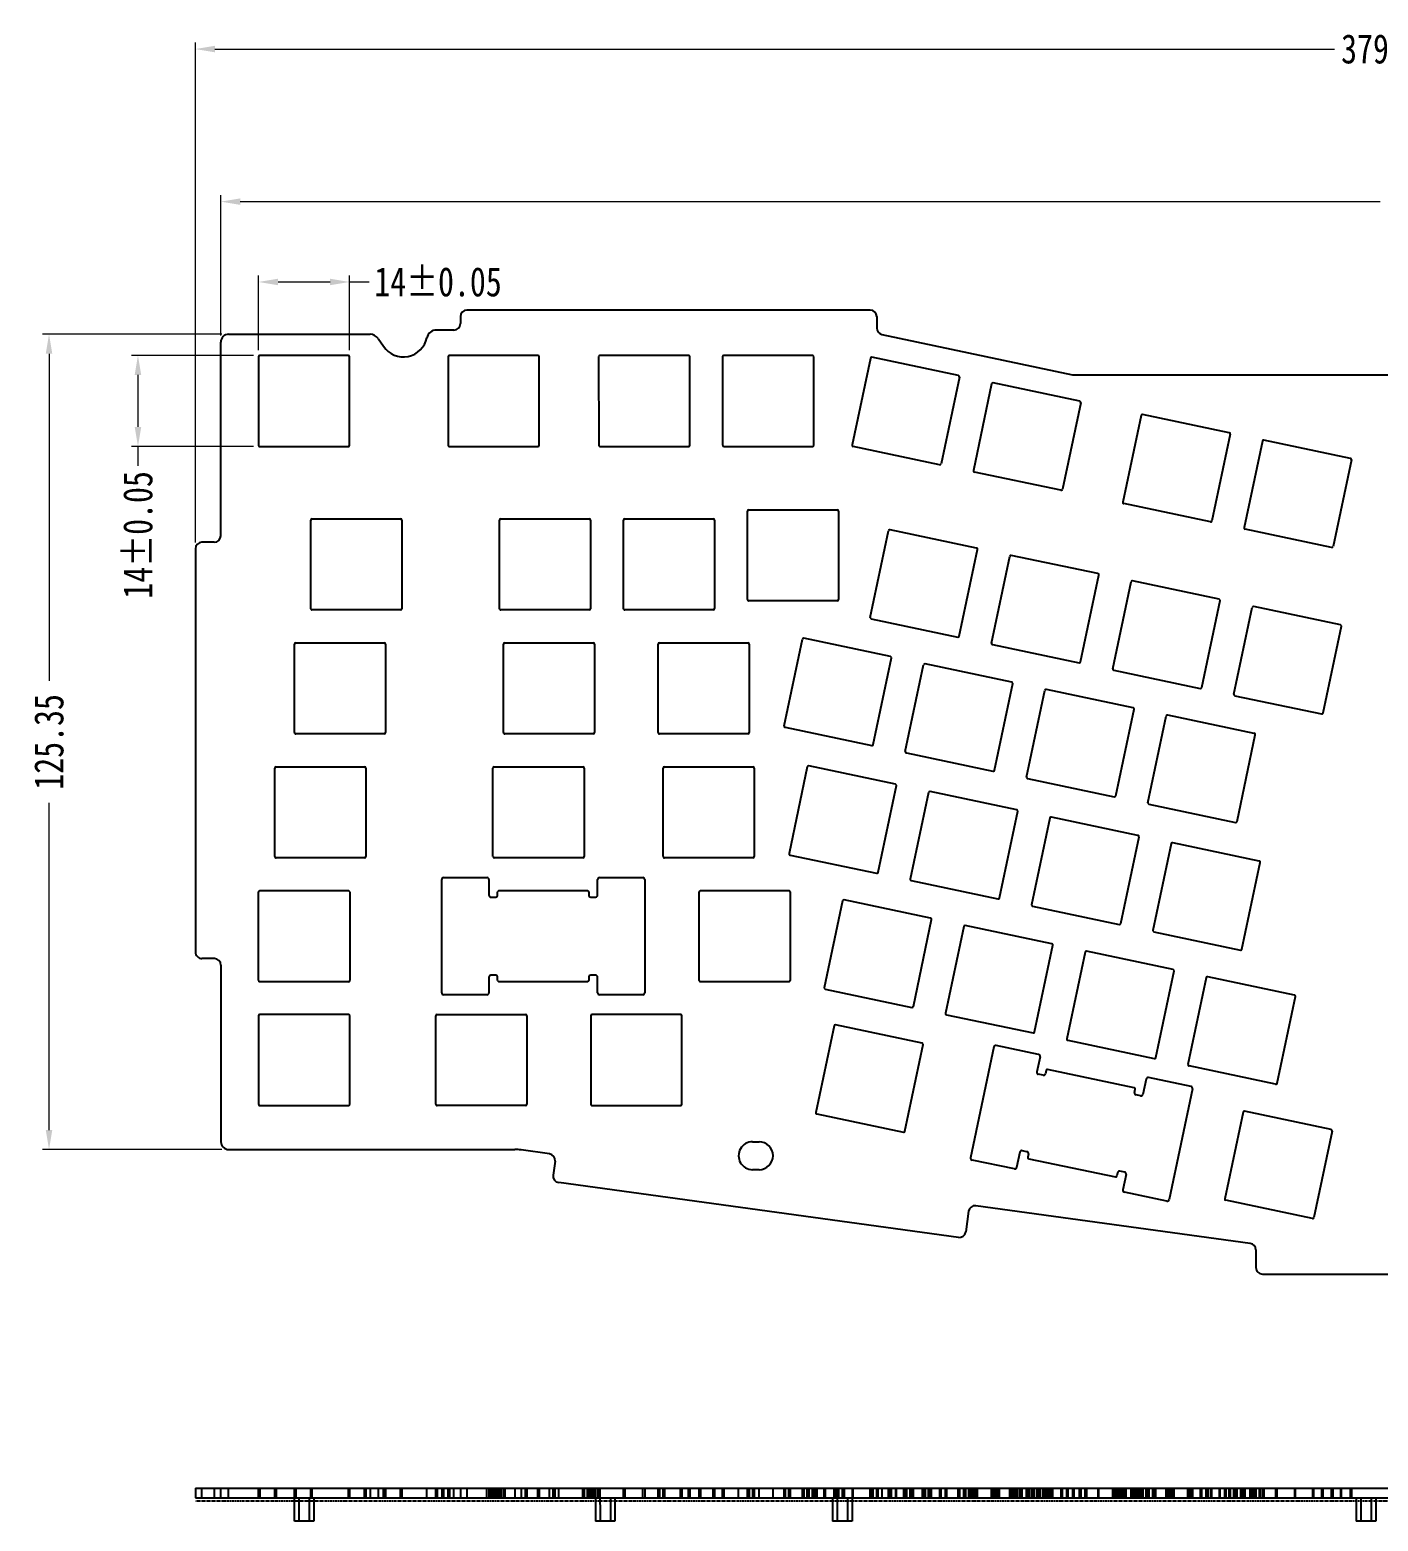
# Model space of a CAD drawing. Header units: inches. Extents: x -412 to 2236, y 581 to 1198.
# Drawn here: x 465 to 672.3, y 927.8 to 1157.1 of the extents above; entities that cross this region are included whole.
import ezdxf

# ---------------------------------------------------------------- set-up
doc = ezdxf.new("R2010")
doc.units = ezdxf.units.IN
doc.header["$LTSCALE"] = 1.21
doc.header["$MEASUREMENT"] = 0
doc.header["$PDMODE"] = 3
doc.header["$PDSIZE"] = 0.3125
doc.linetypes.add('CENTER', pattern=[0.6, 0.375, -0.075, 0.075, -0.075])
doc.layers.get('0').update_dxf_attribs({"linetype": 'CONTINUOUS'})
doc.layers.get('Defpoints').update_dxf_attribs({"linetype": 'CONTINUOUS'})
doc.styles.get("Standard").update_dxf_attribs({"font": 'txt', "width": 0.8})
doc.dimstyles.new('YanXiu', dxfattribs={"dimscale": 1.5, "dimtxt": 3, "dimasz": 2, "dimexe": 0.66, "dimexo": 0.66, "dimgap": 0.66, "dimtad": 0, "dimdsep": 46, "dimtxsty": 'Standard', "dimcen": 0, "dimclrd": 3, "dimclre": 6, "dimclrt": 3, "dimazin": 2, "dimtm": 1e-09, "dimtfac": 1, "dimtofl": 0, "dimtmove": 0, "dimatfit": 3, "dimfxl": 1, "dimlwd": 5, "dimlwe": 5, "dimarcsym": 0})

# ---------------------------------------------------------------- blocks, each defined once
blk = doc.blocks.new('*D1')
at = {"color": 6, "lineweight": 5}
for p, q in [((490.48, 1078.31), (490.48, 1155.14)), ((869.58, 1078.34), (869.58, 1155.14))]:
    blk.add_line(p, q, dxfattribs=at)
at = {"color": 3, "lineweight": 5}
for p, q in [((493.48, 1154.15), (665.54, 1154.15)), ((866.58, 1154.15), (694.52, 1154.15))]:
    blk.add_line(p, q, dxfattribs=at)
at = {"color": 3}
for points in [[(493.48, 1154.65), (493.48, 1153.65), (490.48, 1154.15)], [(866.58, 1154.65), (866.58, 1153.65), (869.58, 1154.15)]]:
    blk.add_solid(points, dxfattribs=at)
at = {"layer": 'Defpoints', "color": 0}
for p in [(869.58, 1154.15), (490.48, 1077.32), (869.58, 1077.35)]:
    blk.add_point(p, dxfattribs=at)
at = {"color": 3, "insert": (680.03, 1154.15), "char_height": 4.5, "attachment_point": 5}
blk.add_mtext('379.1%%P0.15', dxfattribs=at)
blk = doc.blocks.new('*D4')
at = {"color": 6, "lineweight": 5}
for p, q in [((494.37, 1110.09), (494.37, 1131.68)), ((865.88, 1110.12), (865.88, 1131.68))]:
    blk.add_line(p, q, dxfattribs=at)
at = {"color": 3, "lineweight": 5}
for p, q in [((497.37, 1130.69), (672.54, 1130.69)), ((862.88, 1130.69), (687.72, 1130.69))]:
    blk.add_line(p, q, dxfattribs=at)
at = {"color": 3}
for points in [[(497.37, 1131.19), (497.37, 1130.19), (494.37, 1130.69)], [(862.88, 1131.19), (862.88, 1130.19), (865.88, 1130.69)]]:
    blk.add_solid(points, dxfattribs=at)
at = {"layer": 'Defpoints', "color": 0}
for p in [(865.88, 1130.69), (494.37, 1109.1), (865.88, 1109.13)]:
    blk.add_point(p, dxfattribs=at)
at = {"color": 3, "insert": (680.13, 1130.69), "char_height": 4.5, "attachment_point": 5}
blk.add_mtext('371.5', dxfattribs=at)
blk = doc.blocks.new('*D5')
at = {"color": 6, "lineweight": 5}
for p, q in [((494.51, 1110.3), (466.98, 1110.3)), ((494.52, 984.96), (466.98, 984.96))]:
    blk.add_line(p, q, dxfattribs=at)
at = {"color": 3, "lineweight": 5}
for p, q in [((467.97, 1107.3), (467.97, 1057.02)), ((467.97, 987.96), (467.97, 1038.24))]:
    blk.add_line(p, q, dxfattribs=at)
at = {"color": 3}
for points in [[(467.47, 1107.3), (468.47, 1107.3), (467.97, 1110.3)], [(467.47, 987.96), (468.47, 987.96), (467.97, 984.96)]]:
    blk.add_solid(points, dxfattribs=at)
at = {"layer": 'Defpoints', "color": 0}
for p in [(495.5, 1110.3), (467.97, 984.96), (495.51, 984.96)]:
    blk.add_point(p, dxfattribs=at)
at = {"color": 3, "insert": (467.97, 1047.63), "char_height": 4.5, "attachment_point": 5, "rotation": 90}
blk.add_mtext('125.35', dxfattribs=at)
blk = doc.blocks.new('*D10')
at = {"color": 6, "lineweight": 5}
for p, q in [((500.17, 1107.84), (500.17, 1119.33)), ((514.17, 1107.85), (514.17, 1119.33))]:
    blk.add_line(p, q, dxfattribs=at)
at = {"color": 3, "lineweight": 5}
for p, q in [((503.17, 1118.34), (511.17, 1118.34)), ((514.17, 1118.34), (517.17, 1118.34))]:
    blk.add_line(p, q, dxfattribs=at)
at = {"color": 3}
for points in [[(503.17, 1118.84), (503.17, 1117.84), (500.17, 1118.34)], [(511.17, 1118.84), (511.17, 1117.84), (514.17, 1118.34)]]:
    blk.add_solid(points, dxfattribs=at)
at = {"layer": 'Defpoints', "color": 0}
for p in [(500.17, 1118.34), (500.17, 1106.85), (514.17, 1106.86)]:
    blk.add_point(p, dxfattribs=at)
at = {"color": 3, "insert": (527.76, 1118.34), "char_height": 4.5, "attachment_point": 5}
blk.add_mtext('14%%P0.05', dxfattribs=at)
blk = doc.blocks.new('*D11')
at = {"color": 6, "lineweight": 5}
for p, q in [((499.38, 1107.05), (480.65, 1107.05)), ((499.39, 1093.05), (480.65, 1093.05))]:
    blk.add_line(p, q, dxfattribs=at)
at = {"color": 3, "lineweight": 5}
for p, q in [((481.64, 1104.05), (481.64, 1096.05)), ((481.64, 1093.05), (481.64, 1090.05))]:
    blk.add_line(p, q, dxfattribs=at)
at = {"color": 3}
for points in [[(481.14, 1104.05), (482.14, 1104.05), (481.64, 1107.05)], [(481.14, 1096.05), (482.14, 1096.05), (481.64, 1093.05)]]:
    blk.add_solid(points, dxfattribs=at)
at = {"layer": 'Defpoints', "color": 0}
for p in [(500.37, 1107.05), (481.64, 1093.05), (500.38, 1093.05)]:
    blk.add_point(p, dxfattribs=at)
at = {"color": 3, "insert": (481.64, 1079.46), "char_height": 4.5, "attachment_point": 5, "rotation": 90}
blk.add_mtext('14%%P0.05', dxfattribs=at)

msp = doc.modelspace()

# ---------------------------------------------------------------- linework, layer by layer
at = {"color": 0, "linetype": 'Continuous'}
for p, q in [((531.199, 1113.011), (531.199, 1111.956)), ((594.199, 1114.015), (532.199, 1114.011)), ((595.199, 1113.015), (595.199, 1111.254)), ((495.574, 1110.305), (517.319, 1110.306)), ((530.199, 1110.956), (527.524, 1110.956)), ((595.992, 1110.275), (625.277, 1104.088)), ((494.376, 1079.324), (494.374, 1109.105)), ((518.56, 1109.649), (519.375, 1108.449)), ((500.174, 1106.854), (500.175, 1093.254)), ((513.974, 1107.055), (500.374, 1107.054)), ((514.175, 1093.255), (514.174, 1106.855)), ((529.302, 1106.856), (529.303, 1093.256)), ((543.102, 1107.057), (529.502, 1107.056)), ((543.303, 1093.257), (543.302, 1106.857)), ((552.449, 1106.857), (552.45, 1093.257)), ((566.249, 1107.058), (552.649, 1107.057)), ((566.45, 1093.258), (566.449, 1106.858)), ((571.499, 1106.859), (571.5, 1093.259)), ((585.299, 1107.06), (571.699, 1107.059)), ((585.5, 1093.26), (585.499, 1106.86)), ((594.21, 1106.6), (591.399, 1093.294)), ((607.753, 1103.944), (594.447, 1106.755)), ((607.907, 1103.707), (605.097, 1090.401)), ((625.484, 1104.066), (728.237, 1104.066)), ((612.848, 1102.663), (610.038, 1089.357)), ((626.392, 1100.007), (613.085, 1102.818)), ((626.546, 1099.77), (623.736, 1086.464)), ((635.817, 1097.812), (633.006, 1084.506)), ((649.36, 1095.156), (636.054, 1097.967)), ((649.514, 1094.919), (646.704, 1081.613)), ((654.455, 1093.876), (651.645, 1080.569)), ((667.999, 1091.22), (654.692, 1094.03)), ((500.375, 1093.054), (513.975, 1093.055)), ((529.503, 1093.056), (543.103, 1093.057)), ((552.65, 1093.057), (566.25, 1093.058)), ((571.7, 1093.059), (585.3, 1093.06)), ((604.86, 1090.246), (591.553, 1093.057)), ((623.499, 1086.31), (610.192, 1089.12)), ((668.153, 1090.983), (665.343, 1077.676)), ((575.302, 1069.524), (575.301, 1083.124)), ((575.501, 1083.324), (589.101, 1083.325)), ((589.301, 1083.125), (589.302, 1069.525)), ((646.467, 1081.458), (633.161, 1084.269)), ((508.187, 1068.109), (508.186, 1081.709)), ((508.386, 1081.909), (521.986, 1081.91)), ((522.186, 1081.71), (522.187, 1068.11)), ((537.202, 1068.111), (537.201, 1081.711)), ((537.401, 1081.911), (551.001, 1081.912)), ((551.201, 1081.712), (551.202, 1068.112)), ((556.252, 1068.113), (556.251, 1081.713)), ((556.451, 1081.913), (570.051, 1081.914)), ((570.251, 1081.714), (570.252, 1068.114)), ((594.175, 1066.76), (596.99, 1080.089)), ((610.536, 1077.433), (597.227, 1080.244)), ((665.106, 1077.522), (651.799, 1080.332)), ((493.376, 1078.323), (491.476, 1078.323)), ((490.476, 1077.323), (490.48, 1015.323)), ((607.877, 1063.89), (610.693, 1077.219)), ((610.536, 1077.433), (610.533, 1077.433)), ((612.814, 1062.823), (615.629, 1076.153)), ((629.175, 1073.496), (615.866, 1076.307)), ((626.516, 1059.953), (629.332, 1073.282)), ((629.175, 1073.496), (629.172, 1073.497)), ((631.452, 1058.887), (634.268, 1072.216)), ((647.814, 1069.559), (634.505, 1072.37)), ((589.102, 1069.325), (575.502, 1069.324)), ((645.155, 1056.016), (647.97, 1069.346)), ((647.814, 1069.559), (647.81, 1069.56)), ((521.987, 1067.91), (508.387, 1067.909)), ((551.002, 1067.912), (537.402, 1067.911)), ((570.052, 1067.914), (556.452, 1067.913)), ((594.332, 1066.546), (607.64, 1063.735)), ((594.332, 1066.546), (594.335, 1066.546)), ((650.091, 1054.95), (652.907, 1068.279)), ((666.452, 1065.623), (653.144, 1068.434)), ((663.794, 1052.08), (666.609, 1065.409)), ((666.452, 1065.623), (666.449, 1065.623)), ((505.683, 1049.059), (505.682, 1062.659)), ((505.882, 1062.859), (519.482, 1062.86)), ((519.682, 1062.66), (519.683, 1049.06)), ((537.803, 1049.061), (537.802, 1062.661)), ((538.002, 1062.861), (551.602, 1062.862)), ((551.802, 1062.662), (551.803, 1049.062)), ((561.603, 1049.063), (561.602, 1062.663)), ((561.802, 1062.863), (575.402, 1062.864)), ((575.602, 1062.664), (575.603, 1049.064)), ((580.943, 1050.084), (583.758, 1063.414)), ((597.304, 1060.757), (583.996, 1063.568)), ((612.97, 1062.61), (626.279, 1059.799)), ((612.97, 1062.61), (612.974, 1062.609)), ((594.646, 1047.214), (597.46, 1060.544)), ((597.304, 1060.757), (597.301, 1060.758)), ((599.582, 1046.148), (602.397, 1059.477)), ((615.943, 1056.82), (602.634, 1059.631)), ((631.609, 1058.673), (644.918, 1055.862)), ((631.609, 1058.673), (631.612, 1058.672)), ((613.285, 1043.277), (616.099, 1056.607)), ((615.943, 1056.82), (615.94, 1056.821)), ((618.221, 1042.211), (621.036, 1055.54)), ((634.582, 1052.884), (621.273, 1055.695)), ((650.248, 1054.736), (663.557, 1051.925)), ((650.248, 1054.736), (650.251, 1054.736)), ((631.923, 1039.341), (634.738, 1052.67)), ((634.582, 1052.884), (634.579, 1052.884)), ((636.86, 1038.274), (639.675, 1051.604)), ((653.221, 1048.947), (639.912, 1051.758)), ((519.483, 1048.86), (505.883, 1048.859)), ((551.603, 1048.862), (538.003, 1048.861)), ((575.403, 1048.864), (561.803, 1048.863)), ((581.1, 1049.871), (594.409, 1047.06)), ((581.1, 1049.871), (581.103, 1049.87)), ((650.562, 1035.404), (653.377, 1048.734)), ((653.221, 1048.947), (653.218, 1048.948)), ((599.739, 1045.934), (613.048, 1043.123)), ((599.739, 1045.934), (599.742, 1045.933)), ((502.684, 1030.009), (502.683, 1043.609)), ((502.883, 1043.809), (516.483, 1043.81)), ((516.683, 1043.61), (516.684, 1030.01)), ((536.204, 1030.011), (536.203, 1043.611)), ((536.403, 1043.811), (550.003, 1043.812)), ((550.203, 1043.612), (550.204, 1030.012)), ((562.374, 1030.013), (562.373, 1043.613)), ((562.573, 1043.813), (576.173, 1043.814)), ((576.373, 1043.614), (576.374, 1030.014)), ((584.518, 1043.783), (581.704, 1030.454)), ((598.064, 1041.126), (584.755, 1043.937)), ((598.064, 1041.126), (598.061, 1041.127)), ((618.378, 1041.997), (631.686, 1039.186)), ((618.378, 1041.997), (618.381, 1041.997)), ((595.406, 1027.583), (598.22, 1040.913)), ((603.157, 1039.846), (600.342, 1026.517)), ((616.703, 1037.19), (603.394, 1040.001)), ((614.044, 1023.647), (616.859, 1036.976)), ((616.703, 1037.19), (616.7, 1037.19)), ((637.016, 1038.061), (650.325, 1035.25)), ((637.016, 1038.061), (637.02, 1038.06)), ((621.796, 1035.91), (618.981, 1022.58)), ((635.342, 1033.253), (622.033, 1036.064)), ((632.683, 1019.71), (635.498, 1033.04)), ((635.342, 1033.253), (635.339, 1033.254)), ((640.435, 1031.973), (637.62, 1018.643)), ((653.98, 1029.316), (640.672, 1032.127)), ((516.484, 1029.81), (502.884, 1029.809)), ((550.004, 1029.812), (536.404, 1029.811)), ((576.174, 1029.814), (562.574, 1029.813)), ((581.86, 1030.24), (595.169, 1027.429)), ((581.86, 1030.24), (581.863, 1030.239)), ((651.322, 1015.773), (654.137, 1029.103)), ((653.98, 1029.316), (653.977, 1029.317)), ((600.498, 1026.303), (613.807, 1023.492)), ((600.498, 1026.303), (600.502, 1026.303)), ((500.181, 1010.959), (500.18, 1024.559)), ((500.38, 1024.759), (513.98, 1024.76)), ((514.18, 1024.56), (514.181, 1010.96)), ((567.906, 1010.963), (567.905, 1024.563)), ((568.105, 1024.763), (581.705, 1024.764)), ((581.905, 1024.564), (581.906, 1010.964)), ((589.925, 1023.171), (587.111, 1009.841)), ((603.471, 1020.514), (590.162, 1023.325)), ((603.471, 1020.514), (603.468, 1020.515)), ((619.137, 1022.367), (632.446, 1019.556)), ((619.137, 1022.367), (619.14, 1022.366)), ((600.813, 1006.971), (603.627, 1020.301)), ((608.564, 1019.234), (605.75, 1005.905)), ((622.11, 1016.577), (608.801, 1019.388)), ((637.776, 1018.43), (651.085, 1015.619)), ((637.776, 1018.43), (637.779, 1018.429)), ((619.451, 1003.034), (622.266, 1016.364)), ((622.11, 1016.577), (622.107, 1016.578)), ((493.38, 1014.323), (491.48, 1014.323)), ((627.203, 1015.297), (624.388, 1001.968)), ((640.749, 1012.641), (627.44, 1015.452)), ((494.38, 1013.324), (494.382, 986.156)), ((638.09, 999.098), (640.905, 1012.427)), ((640.749, 1012.641), (640.746, 1012.641)), ((645.842, 1011.361), (643.027, 998.031)), ((659.388, 1008.704), (646.079, 1011.515)), ((513.981, 1010.76), (500.381, 1010.759)), ((581.706, 1010.764), (568.106, 1010.763)), ((587.267, 1009.628), (600.576, 1006.817)), ((587.267, 1009.628), (587.27, 1009.627)), ((656.729, 995.161), (659.544, 1008.491)), ((659.388, 1008.704), (659.384, 1008.705)), ((500.181, 1005.509), (500.182, 991.909)), ((513.981, 1005.71), (500.381, 1005.709)), ((514.182, 991.91), (514.181, 1005.51)), ((527.427, 991.911), (527.426, 1005.511)), ((527.626, 1005.711), (541.226, 1005.712)), ((541.426, 1005.512), (541.427, 991.912)), ((551.226, 1005.512), (551.227, 991.912)), ((565.026, 1005.713), (551.426, 1005.712)), ((565.227, 991.913), (565.226, 1005.513)), ((605.906, 1005.691), (619.214, 1002.88)), ((605.906, 1005.691), (605.909, 1005.69)), ((588.629, 1003.974), (585.814, 990.645)), ((602.174, 1001.318), (588.866, 1004.129)), ((599.516, 987.775), (602.33, 1001.104)), ((602.174, 1001.318), (602.171, 1001.318)), ((613.196, 1000.727), (609.6, 983.703)), ((620.058, 999.585), (613.552, 1000.959)), ((624.544, 1001.754), (637.853, 998.943)), ((624.544, 1001.754), (624.548, 1001.754)), ((620.29, 999.229), (619.794, 996.881)), ((643.183, 997.818), (643.186, 997.817)), ((656.492, 995.007), (643.186, 997.817)), ((620.759, 996.37), (620.025, 996.525)), ((621.218, 997.091), (621.114, 996.602)), ((634.764, 994.435), (621.455, 997.246)), ((636.602, 995.784), (636.106, 993.436)), ((643.491, 994.635), (636.957, 996.015)), ((634.764, 994.435), (634.761, 994.435)), ((634.812, 993.709), (634.92, 994.221)), ((635.75, 993.204), (635.044, 993.353)), ((643.723, 994.28), (640.127, 977.255)), ((500.382, 991.709), (513.982, 991.71)), ((541.227, 991.712), (527.627, 991.711)), ((551.427, 991.712), (565.027, 991.713)), ((651.49, 990.697), (648.679, 977.391)), ((665.031, 988.042), (651.727, 990.852)), ((585.97, 990.431), (599.279, 987.62)), ((585.97, 990.431), (585.973, 990.431)), ((576.102, 986.161), (577.102, 986.161)), ((665.188, 987.804), (662.377, 974.498)), ((665.031, 988.042), (665.033, 988.041)), ((495.582, 984.956), (539.578, 984.959)), ((544.899, 984.294), (540.53, 984.894)), ((617.19, 984.553), (616.694, 982.205)), ((618.279, 984.629), (617.545, 984.784)), ((618.511, 984.274), (618.403, 983.762)), ((545.753, 983.168), (545.455, 980.993)), ((577.103, 981.861), (576.103, 981.861)), ((616.338, 981.973), (609.832, 983.347)), ((618.559, 983.548), (631.868, 980.737)), ((618.559, 983.548), (618.562, 983.548)), ((632.208, 981.381), (632.105, 980.892)), ((633.298, 981.457), (632.564, 981.612)), ((607.734, 971.436), (546.31, 979.866)), ((633.529, 981.102), (633.033, 978.754)), ((639.771, 977.024), (633.265, 978.398)), ((648.836, 977.153), (648.834, 977.154)), ((662.14, 974.343), (648.834, 977.154)), ((609.296, 975.462), (608.861, 972.291)), ((652.596, 970.529), (610.422, 976.316)), ((653.46, 969.538), (653.461, 966.819)), ((654.461, 965.819), (691.461, 965.822))]:
    msp.add_line(p, q, dxfattribs=at)
at = {"color": 6, "linetype": 'Continuous'}
for p, q in [((528.326, 1009.061), (528.325, 1026.461)), ((528.625, 1026.761), (535.275, 1026.761)), ((535.575, 1026.461), (535.575, 1024.061)), ((552.275, 1024.062), (552.275, 1026.462)), ((552.575, 1026.762), (559.225, 1026.763)), ((559.525, 1026.463), (559.526, 1009.063)), ((535.875, 1023.761), (536.625, 1023.761)), ((536.925, 1024.061), (536.925, 1024.561)), ((537.125, 1024.761), (550.725, 1024.762)), ((550.925, 1024.562), (550.925, 1024.062)), ((551.225, 1023.762), (551.975, 1023.762)), ((535.576, 1011.461), (535.576, 1009.061)), ((536.626, 1011.761), (535.876, 1011.761)), ((536.926, 1010.961), (536.926, 1011.461)), ((550.926, 1011.462), (550.926, 1010.962)), ((551.976, 1011.762), (551.226, 1011.762)), ((552.276, 1009.062), (552.276, 1011.462)), ((550.726, 1010.762), (537.126, 1010.761)), ((535.276, 1008.761), (528.626, 1008.761)), ((559.226, 1008.763), (552.576, 1008.762))]:
    msp.add_line(p, q, dxfattribs=at)
at = {"color": 1, "linetype": 'CENTER'}
msp.add_line((869.581, 930.922), (490.42, 930.922), dxfattribs=at)
at = {"color": 7, "linetype": 'Continuous'}
for p, q in [((490.476, 932.922), (490.476, 931.422)), ((490.476, 931.422), (869.581, 931.422)), ((490.48, 932.922), (869.585, 932.922)), ((491.476, 931.422), (491.476, 932.922)), ((493.376, 932.922), (493.376, 931.422)), ((494.374, 931.422), (494.374, 932.922)), ((495.574, 931.422), (495.574, 932.922)), ((500.174, 931.422), (500.174, 932.922)), ((500.374, 932.922), (500.374, 931.422)), ((502.683, 931.422), (502.683, 932.922)), ((502.883, 932.922), (502.883, 931.422)), ((505.675, 927.822), (505.682, 932.922)), ((505.882, 932.922), (505.882, 931.422)), ((506.375, 931.422), (506.375, 927.822)), ((507.975, 931.422), (507.975, 927.822)), ((508.186, 931.422), (508.186, 932.922)), ((508.386, 932.922), (508.386, 931.422)), ((508.675, 931.422), (508.675, 927.822)), ((513.974, 931.422), (513.974, 932.922)), ((514.174, 932.922), (514.174, 931.422)), ((516.483, 931.422), (516.483, 932.922)), ((516.683, 932.922), (516.683, 931.422)), ((517.319, 932.922), (517.319, 931.422)), ((518.56, 932.922), (518.56, 931.422)), ((519.375, 931.422), (519.375, 932.922)), ((519.482, 931.422), (519.482, 932.922)), ((519.682, 932.922), (519.682, 931.422)), ((521.986, 931.422), (521.986, 932.922)), ((522.186, 932.922), (522.186, 931.422)), ((526.056, 931.422), (526.056, 932.922)), ((527.426, 931.422), (527.426, 932.922)), ((527.524, 931.422), (527.524, 932.922)), ((527.626, 932.922), (527.626, 931.422)), ((528.325, 932.922), (528.325, 931.422)), ((528.625, 932.922), (528.625, 931.422)), ((529.302, 931.422), (529.302, 932.922)), ((529.502, 932.922), (529.502, 931.422)), ((530.199, 931.422), (530.199, 932.922)), ((531.199, 932.922), (531.199, 931.422)), ((532.199, 932.922), (532.199, 931.422)), ((535.275, 931.422), (535.275, 932.922)), ((535.575, 932.922), (535.575, 931.422)), ((535.875, 932.922), (535.875, 931.422)), ((536.203, 931.422), (536.203, 932.922)), ((536.403, 932.922), (536.403, 931.422)), ((536.625, 931.422), (536.625, 932.922)), ((536.925, 931.422), (536.925, 932.922)), ((537.125, 932.922), (537.125, 931.422)), ((537.201, 931.422), (537.201, 932.922)), ((537.401, 932.922), (537.401, 931.422)), ((537.802, 931.422), (537.802, 932.922)), ((538.002, 932.922), (538.002, 931.422)), ((539.578, 932.922), (539.578, 931.422)), ((540.53, 932.922), (540.53, 931.422)), ((541.226, 931.422), (541.226, 932.922)), ((541.426, 932.922), (541.426, 931.422)), ((543.102, 931.422), (543.102, 932.922)), ((543.302, 932.922), (543.302, 931.422)), ((544.899, 931.422), (544.899, 932.922)), ((545.446, 931.422), (545.446, 932.922)), ((545.753, 931.422), (545.753, 932.922)), ((546.31, 931.422), (546.31, 932.922)), ((550.003, 931.422), (550.003, 932.922)), ((550.203, 932.922), (550.203, 931.422)), ((550.725, 931.422), (550.725, 932.922)), ((550.925, 932.922), (550.925, 931.422)), ((551.001, 931.422), (551.001, 932.922)), ((551.201, 932.922), (551.201, 931.422)), ((551.225, 932.922), (551.225, 931.422)), ((551.426, 932.922), (551.426, 931.422)), ((551.602, 931.422), (551.602, 932.922)), ((551.802, 932.922), (551.802, 931.422)), ((551.957, 931.422), (551.957, 927.822)), ((551.975, 931.422), (551.975, 932.922)), ((552.275, 932.922), (552.275, 931.422)), ((552.449, 931.422), (552.449, 932.922)), ((552.575, 932.922), (552.575, 931.422)), ((552.649, 932.922), (552.657, 927.822)), ((554.257, 931.422), (554.257, 927.822)), ((554.957, 931.422), (554.957, 927.822)), ((556.251, 931.422), (556.251, 932.922)), ((556.451, 932.922), (556.451, 931.422)), ((559.225, 931.422), (559.225, 932.922)), ((559.525, 932.922), (559.525, 931.422)), ((561.602, 931.422), (561.602, 932.922)), ((561.802, 932.922), (561.802, 931.422)), ((562.373, 931.422), (562.373, 932.922)), ((562.573, 932.922), (562.573, 931.422)), ((565.026, 931.422), (565.026, 932.922)), ((565.226, 932.922), (565.226, 931.422)), ((566.249, 931.422), (566.249, 932.922)), ((566.449, 932.922), (566.449, 931.422)), ((567.905, 931.422), (567.905, 932.922)), ((568.105, 932.922), (568.105, 931.422)), ((570.051, 931.422), (570.051, 932.922)), ((570.251, 932.922), (570.251, 931.422)), ((571.499, 931.422), (571.499, 932.922)), ((571.699, 932.922), (571.699, 931.422)), ((573.952, 931.422), (573.952, 932.922)), ((575.301, 931.422), (575.301, 932.922)), ((575.402, 931.422), (575.402, 932.922)), ((575.501, 932.922), (575.501, 931.422)), ((575.602, 932.922), (575.602, 931.422)), ((576.102, 932.922), (576.102, 931.422)), ((576.173, 931.422), (576.173, 932.922)), ((576.373, 932.922), (576.373, 931.422)), ((577.102, 931.422), (577.102, 932.922)), ((579.252, 931.422), (579.252, 932.922)), ((580.944, 931.422), (580.944, 932.922)), ((581.1, 932.922), (581.103, 931.422)), ((581.703, 931.422), (581.703, 932.922)), ((581.86, 932.922), (581.863, 931.422)), ((581.905, 932.922), (581.905, 931.422)), ((583.758, 931.422), (583.758, 932.922)), ((583.996, 932.922), (583.996, 931.422)), ((584.518, 931.422), (584.518, 932.922)), ((584.755, 932.922), (584.755, 931.422)), ((585.299, 931.422), (585.299, 932.922)), ((585.499, 932.922), (585.499, 931.422)), ((585.814, 931.422), (585.814, 932.922)), ((585.97, 932.922), (585.973, 931.422)), ((587.111, 931.422), (587.111, 932.922)), ((587.267, 932.922), (587.27, 931.422)), ((588.403, 931.422), (588.403, 927.822)), ((588.629, 931.422), (588.629, 932.922)), ((588.866, 932.922), (588.866, 931.422)), ((589.101, 932.922), (589.103, 927.822)), ((589.301, 932.922), (589.301, 931.422)), ((589.925, 931.422), (589.925, 932.922)), ((590.162, 932.922), (590.162, 931.422)), ((590.703, 931.422), (590.703, 927.822)), ((591.395, 932.922), (591.403, 927.822)), ((591.553, 931.422), (591.553, 932.922)), ((594.175, 931.422), (594.175, 932.922)), ((594.199, 932.922), (594.199, 931.422)), ((594.332, 932.922), (594.335, 931.422)), ((594.409, 932.922), (594.409, 931.422)), ((594.447, 932.922), (594.447, 931.422)), ((594.646, 931.422), (594.646, 932.922)), ((595.169, 932.922), (595.169, 931.422)), ((595.199, 932.922), (595.199, 931.422)), ((595.406, 931.422), (595.406, 932.922)), ((595.992, 932.922), (595.992, 931.422)), ((596.99, 931.422), (596.99, 932.922)), ((597.227, 932.922), (597.227, 931.422)), ((597.304, 932.922), (597.301, 931.422)), ((597.461, 931.422), (597.461, 932.922)), ((598.064, 932.922), (598.061, 931.422)), ((598.22, 931.422), (598.22, 932.922)), ((599.279, 932.922), (599.279, 931.422)), ((599.516, 931.422), (599.516, 932.922)), ((599.583, 931.422), (599.583, 932.922)), ((599.739, 932.922), (599.742, 931.422)), ((600.342, 931.422), (600.342, 932.922)), ((600.498, 932.922), (600.502, 931.422)), ((600.576, 932.922), (600.576, 931.422)), ((600.813, 931.422), (600.813, 932.922)), ((602.174, 932.922), (602.171, 931.422)), ((602.331, 931.422), (602.331, 932.922)), ((602.397, 931.422), (602.397, 932.922)), ((602.634, 932.922), (602.634, 931.422)), ((603.157, 931.422), (603.157, 932.922)), ((603.394, 932.922), (603.394, 931.422)), ((603.471, 932.922), (603.468, 931.422)), ((603.627, 931.422), (603.627, 932.922)), ((604.86, 932.922), (604.86, 931.422)), ((605.097, 931.422), (605.097, 932.922)), ((605.749, 931.422), (605.749, 932.922)), ((605.906, 932.922), (605.909, 931.422)), ((607.64, 932.922), (607.64, 931.422)), ((607.734, 931.422), (607.734, 932.922)), ((607.753, 931.422), (607.753, 932.922)), ((607.877, 931.422), (607.877, 932.922)), ((607.907, 932.922), (607.907, 931.422)), ((608.564, 931.422), (608.564, 932.922)), ((608.801, 932.922), (608.801, 931.422)), ((608.861, 931.422), (608.861, 932.922)), ((609.296, 932.922), (609.296, 931.422)), ((609.594, 932.922), (609.594, 931.422)), ((609.832, 931.422), (609.832, 932.922)), ((610.034, 931.422), (610.034, 932.922)), ((610.192, 931.422), (610.192, 932.922)), ((610.422, 932.922), (610.422, 931.422)), ((610.536, 932.922), (610.533, 931.422)), ((610.692, 931.422), (610.692, 932.922)), ((612.814, 931.422), (612.814, 932.922)), ((612.848, 931.422), (612.848, 932.922)), ((612.97, 932.922), (612.974, 931.422)), ((613.048, 932.922), (613.048, 931.422)), ((613.085, 932.922), (613.085, 931.422)), ((613.196, 931.422), (613.196, 932.922)), ((613.285, 931.422), (613.285, 932.922)), ((613.552, 932.922), (613.552, 931.422)), ((613.807, 932.922), (613.807, 931.422)), ((614.044, 931.422), (614.044, 932.922)), ((615.629, 931.422), (615.629, 932.922)), ((615.866, 932.922), (615.866, 931.422)), ((615.943, 932.922), (615.94, 931.422)), ((616.099, 931.422), (616.099, 932.922)), ((616.338, 932.922), (616.338, 931.422)), ((616.694, 931.422), (616.694, 932.922)), ((616.859, 931.422), (616.859, 932.922)), ((617.19, 932.922), (617.19, 931.422)), ((617.545, 931.422), (617.545, 932.922)), ((618.221, 931.422), (618.221, 932.922)), ((618.279, 932.922), (618.279, 931.422)), ((618.378, 932.922), (618.381, 931.422)), ((618.403, 931.422), (618.403, 932.922)), ((618.511, 931.422), (618.511, 932.922)), ((618.559, 932.922), (618.562, 931.422)), ((618.981, 931.422), (618.981, 932.922)), ((619.137, 932.922), (619.14, 931.422)), ((619.214, 932.922), (619.214, 931.422)), ((619.451, 931.422), (619.451, 932.922)), ((619.787, 932.922), (619.787, 931.422)), ((620.025, 932.922), (620.025, 931.422)), ((620.058, 931.422), (620.058, 932.922)), ((620.29, 932.922), (620.29, 931.422)), ((620.759, 931.422), (620.759, 932.922)), ((621.036, 931.422), (621.036, 932.922)), ((621.114, 932.922), (621.114, 931.422)), ((621.218, 931.422), (621.218, 932.922)), ((621.273, 932.922), (621.273, 931.422)), ((621.455, 932.922), (621.455, 931.422)), ((621.796, 931.422), (621.796, 932.922)), ((622.033, 932.922), (622.033, 931.422)), ((622.11, 932.922), (622.107, 931.422)), ((622.266, 931.422), (622.266, 932.922)), ((623.499, 932.922), (623.499, 931.422)), ((623.736, 931.422), (623.736, 932.922)), ((624.388, 931.422), (624.388, 932.922)), ((624.544, 932.922), (624.548, 931.422)), ((625.277, 932.922), (625.277, 931.422)), ((625.484, 932.922), (625.484, 931.422)), ((626.279, 932.922), (626.279, 931.422)), ((626.392, 931.422), (626.392, 932.922)), ((626.516, 931.422), (626.516, 932.922)), ((626.546, 932.922), (626.546, 931.422)), ((627.203, 931.422), (627.203, 932.922)), ((627.44, 932.922), (627.44, 931.422)), ((629.175, 932.922), (629.172, 931.422)), ((629.331, 931.422), (629.331, 932.922)), ((631.453, 931.422), (631.453, 932.922)), ((631.609, 932.922), (631.612, 931.422)), ((631.686, 932.922), (631.686, 931.422)), ((631.868, 932.922), (631.868, 931.422)), ((631.923, 931.422), (631.923, 932.922)), ((632.105, 931.422), (632.105, 932.922)), ((632.208, 932.922), (632.208, 931.422)), ((632.446, 932.922), (632.446, 931.422)), ((632.564, 931.422), (632.564, 932.922)), ((632.683, 931.422), (632.683, 932.922)), ((633.002, 931.422), (633.002, 932.922)), ((633.027, 932.922), (633.027, 931.422)), ((633.161, 931.422), (633.161, 932.922)), ((633.265, 931.422), (633.265, 932.922)), ((633.298, 932.922), (633.298, 931.422)), ((633.529, 931.422), (633.529, 932.922)), ((634.268, 931.422), (634.268, 932.922)), ((634.505, 932.922), (634.505, 931.422)), ((634.582, 932.922), (634.579, 931.422)), ((634.738, 931.422), (634.738, 932.922)), ((634.764, 932.922), (634.761, 931.422)), ((634.806, 932.922), (634.806, 931.422)), ((634.92, 931.422), (634.92, 932.922)), ((635.044, 932.922), (635.044, 931.422)), ((635.342, 932.922), (635.339, 931.422)), ((635.498, 931.422), (635.498, 932.922)), ((635.75, 931.422), (635.75, 932.922)), ((635.817, 931.422), (635.817, 932.922)), ((636.054, 932.922), (636.054, 931.422)), ((636.106, 932.922), (636.106, 931.422)), ((636.602, 931.422), (636.602, 932.922)), ((636.86, 931.422), (636.86, 932.922)), ((636.957, 932.922), (636.957, 931.422)), ((637.016, 932.922), (637.02, 931.422)), ((637.62, 931.422), (637.62, 932.922)), ((637.776, 932.922), (637.779, 931.422)), ((637.853, 932.922), (637.853, 931.422)), ((638.09, 931.422), (638.09, 932.922)), ((639.675, 931.422), (639.675, 932.922)), ((639.771, 932.922), (639.771, 931.422)), ((639.912, 932.922), (639.912, 931.422)), ((640.127, 931.422), (640.127, 932.922)), ((640.435, 931.422), (640.435, 932.922)), ((640.672, 932.922), (640.672, 931.422)), ((640.749, 932.922), (640.746, 931.422)), ((640.905, 931.422), (640.905, 932.922)), ((643.027, 931.422), (643.027, 932.922)), ((643.183, 932.922), (643.186, 931.422)), ((643.491, 931.422), (643.491, 932.922)), ((643.723, 932.922), (643.723, 931.422)), ((644.918, 932.922), (644.918, 931.422)), ((645.155, 931.422), (645.155, 932.922)), ((645.842, 931.422), (645.842, 932.922)), ((646.079, 932.922), (646.079, 931.422)), ((646.467, 932.922), (646.467, 931.422)), ((646.704, 931.422), (646.704, 932.922)), ((647.814, 932.922), (647.81, 931.422)), ((647.97, 931.422), (647.97, 932.922)), ((648.675, 931.422), (648.675, 932.922)), ((648.836, 932.922), (648.834, 931.422)), ((649.36, 931.422), (649.36, 932.922)), ((649.514, 932.922), (649.514, 931.422)), ((650.092, 931.422), (650.092, 932.922)), ((650.248, 932.922), (650.251, 931.422)), ((650.325, 932.922), (650.325, 931.422)), ((650.562, 931.422), (650.562, 932.922)), ((651.085, 932.922), (651.085, 931.422)), ((651.322, 931.422), (651.322, 932.922)), ((651.49, 931.422), (651.49, 932.922)), ((651.641, 931.422), (651.641, 932.922)), ((651.727, 932.922), (651.727, 931.422)), ((651.799, 931.422), (651.799, 932.922)), ((652.596, 931.422), (652.596, 932.922)), ((652.907, 931.422), (652.907, 932.922)), ((653.144, 932.922), (653.144, 931.422)), ((653.221, 932.922), (653.218, 931.422)), ((653.377, 931.422), (653.377, 932.922)), ((653.46, 932.922), (653.46, 931.422)), ((653.98, 932.922), (653.977, 931.422)), ((654.137, 931.422), (654.137, 932.922)), ((654.455, 931.422), (654.455, 932.922)), ((654.692, 932.922), (654.692, 931.422)), ((656.492, 932.922), (656.492, 931.422)), ((656.729, 931.422), (656.729, 932.922)), ((659.388, 932.922), (659.384, 931.422)), ((659.544, 931.422), (659.544, 932.922)), ((662.14, 932.922), (662.14, 931.422)), ((662.377, 931.422), (662.377, 932.922)), ((663.557, 932.922), (663.557, 931.422)), ((663.794, 931.422), (663.794, 932.922)), ((665.031, 932.922), (665.033, 931.422)), ((665.106, 932.922), (665.106, 931.422)), ((665.188, 932.922), (665.188, 931.422)), ((665.343, 931.422), (665.343, 932.922)), ((666.452, 932.922), (666.449, 931.422)), ((666.609, 931.422), (666.609, 932.922)), ((667.999, 931.422), (667.999, 932.922)), ((668.153, 932.922), (668.153, 931.422)), ((668.878, 931.422), (668.878, 927.822)), ((669.578, 931.422), (669.578, 927.822)), ((671.178, 931.422), (671.178, 927.822)), ((671.878, 931.422), (671.878, 927.822)), ((508.675, 927.822), (505.675, 927.822)), ((554.957, 927.822), (551.957, 927.822)), ((591.403, 927.822), (588.403, 927.822)), ((671.878, 927.822), (668.878, 927.822))]:
    msp.add_line(p, q, dxfattribs=at)
at = {"color": 0, "linetype": 'Continuous'}
for centre, radius, start, end in [((532.199, 1113.011), 1, 90.00384, 180.00384), ((594.199, 1113.015), 1, 0.00384, 90.00384), ((495.574, 1109.105), 1.2, 90.00384, 180.00384), ((517.319, 1108.806), 1.5, 34.17834, 90.00384), ((522.436, 1110.527), 3.7, 214.17834, 348.10721), ((527.524, 1109.456), 1.5, 90.00384, 168.10721), ((530.199, 1111.956), 1, 270.00384, 0.00384), ((596.199, 1111.254), 1, 180.00384, 258.07), ((500.374, 1106.854), 0.2, 90.00384, 180.00384), ((513.974, 1106.855), 0.2, 0.00384, 90.00384), ((529.502, 1106.856), 0.2, 90.00384, 180.00384), ((543.102, 1106.857), 0.2, 0.00384, 90.00384), ((552.649, 1106.857), 0.2, 90.00384, 180.00384), ((566.249, 1106.858), 0.2, 0.00384, 90.00384), ((571.699, 1106.859), 0.2, 90.00384, 180.00384), ((585.299, 1106.86), 0.2, 0.00384, 90.00384), ((594.405, 1106.559), 0.2, 78.07384, 168.07384), ((607.712, 1103.748), 0.2, 348.07384, 78.07384), ((625.484, 1105.066), 1, 258.07, 270), ((613.044, 1102.622), 0.2, 78.07384, 168.07384), ((626.351, 1099.812), 0.2, 348.07384, 78.07384), ((636.012, 1097.771), 0.2, 78.07384, 168.07384), ((649.319, 1094.961), 0.2, 348.07384, 78.07384), ((654.651, 1093.834), 0.2, 78.07384, 168.07384), ((500.375, 1093.254), 0.2, 180.00384, 270.00384), ((513.975, 1093.255), 0.2, 270.00384, 0.00384), ((529.503, 1093.256), 0.2, 180.00384, 270.00384), ((543.103, 1093.257), 0.2, 270.00384, 0.00384), ((552.65, 1093.257), 0.2, 180.00384, 270.00384), ((566.25, 1093.258), 0.2, 270.00384, 0.00384), ((571.7, 1093.259), 0.2, 180.00384, 270.00384), ((585.3, 1093.26), 0.2, 270.00384, 0.00384), ((591.595, 1093.252), 0.2, 168.07384, 258.07384), ((604.901, 1090.442), 0.2, 258.07384, 348.07384), ((610.234, 1089.316), 0.2, 168.07384, 258.07384), ((667.958, 1091.024), 0.2, 348.07384, 78.07384), ((623.54, 1086.505), 0.2, 258.07384, 348.07384), ((575.501, 1083.124), 0.2, 90.00384, 180.00384), ((589.101, 1083.125), 0.2, 0.00384, 90.00384), ((633.202, 1084.465), 0.2, 168.07384, 258.07384), ((508.386, 1081.709), 0.2, 90.00384, 180.00384), ((521.986, 1081.71), 0.2, 0.00384, 90.00384), ((537.401, 1081.711), 0.2, 90.00384, 180.00384), ((551.001, 1081.712), 0.2, 0.00384, 90.00384), ((556.451, 1081.713), 0.2, 90.00384, 180.00384), ((570.051, 1081.714), 0.2, 0.00384, 90.00384), ((597.186, 1080.048), 0.2, 78.07384, 168.07384), ((646.508, 1081.654), 0.2, 258.07384, 348.07384), ((651.841, 1080.528), 0.2, 168.07384, 258.07384), ((491.476, 1077.323), 1, 90.00384, 180.00384), ((493.376, 1079.323), 1, 270.00384, 0.00384), ((665.147, 1077.717), 0.2, 258.07384, 348.07384), ((610.492, 1077.238), 0.2, 348.07384, 78.22856), ((615.825, 1076.111), 0.2, 78.07384, 168.07384), ((629.131, 1073.301), 0.2, 348.07385, 78.22856), ((634.463, 1072.175), 0.2, 78.07384, 168.07385), ((575.502, 1069.524), 0.2, 180.00384, 270.00384), ((589.102, 1069.525), 0.2, 270.00384, 0.00384), ((647.77, 1069.364), 0.2, 348.07385, 78.22856), ((508.387, 1068.109), 0.2, 180.00384, 270.00384), ((521.987, 1068.11), 0.2, 270.00384, 0.00384), ((537.402, 1068.111), 0.2, 180.00384, 270.00384), ((551.002, 1068.112), 0.2, 270.00384, 0.00384), ((556.452, 1068.113), 0.2, 180.00384, 270.00384), ((570.052, 1068.114), 0.2, 270.00384, 0.00384), ((594.375, 1066.742), 0.2, 168.07384, 258.22858), ((653.102, 1068.238), 0.2, 78.07384, 168.07384), ((607.682, 1063.931), 0.2, 258.07384, 348.07384), ((666.409, 1065.427), 0.2, 348.07384, 78.22856), ((505.882, 1062.659), 0.2, 90.00384, 180.00384), ((519.482, 1062.66), 0.2, 0.00384, 90.00384), ((538.002, 1062.661), 0.2, 90.00384, 180.00384), ((551.602, 1062.662), 0.2, 0.00384, 90.00384), ((561.802, 1062.663), 0.2, 90.00384, 180.00384), ((575.402, 1062.664), 0.2, 0.00384, 90.00384), ((583.954, 1063.372), 0.2, 78.07384, 168.07384), ((613.014, 1062.805), 0.2, 168.07384, 258.22858), ((597.261, 1060.562), 0.2, 348.07384, 78.22856), ((602.593, 1059.436), 0.2, 78.07384, 168.07384), ((626.321, 1059.994), 0.2, 258.07384, 348.07384), ((631.653, 1058.868), 0.2, 168.07384, 258.22858), ((615.899, 1056.625), 0.2, 348.07384, 78.22856), ((621.232, 1055.499), 0.2, 78.07384, 168.07384), ((644.959, 1056.058), 0.2, 258.07384, 348.07384), ((650.292, 1054.931), 0.2, 168.07384, 258.22858), ((634.538, 1052.689), 0.2, 348.07384, 78.22856), ((639.871, 1051.562), 0.2, 78.07384, 168.07384), ((663.598, 1052.121), 0.2, 258.07384, 348.07385), ((505.883, 1049.059), 0.2, 180.00384, 270.00384), ((519.483, 1049.06), 0.2, 270.00384, 0.00384), ((538.003, 1049.061), 0.2, 180.00384, 270.00384), ((551.603, 1049.062), 0.2, 270.00384, 0.00384), ((561.803, 1049.063), 0.2, 180.00384, 270.00384), ((575.403, 1049.064), 0.2, 270.00384, 0.00384), ((581.144, 1050.066), 0.2, 168.07384, 258.22858), ((653.177, 1048.752), 0.2, 348.07385, 78.22856), ((594.45, 1047.256), 0.2, 258.07384, 348.07384), ((599.783, 1046.129), 0.2, 168.07384, 258.22858), ((502.883, 1043.609), 0.2, 90.00384, 180.00384), ((516.483, 1043.61), 0.2, 0.00384, 90.00384), ((536.403, 1043.611), 0.2, 90.00384, 180.00384), ((550.003, 1043.612), 0.2, 0.00384, 90.00384), ((562.573, 1043.613), 0.2, 90.00384, 180.00384), ((576.173, 1043.614), 0.2, 0.00384, 90.00384), ((584.714, 1043.742), 0.2, 78.07384, 168.07384), ((613.089, 1043.319), 0.2, 258.07384, 348.07384), ((598.02, 1040.931), 0.2, 348.07384, 78.22856), ((618.421, 1042.193), 0.2, 168.07384, 258.22858), ((603.353, 1039.805), 0.2, 78.07384, 168.07384), ((631.728, 1039.382), 0.2, 258.07384, 348.07384), ((616.659, 1036.995), 0.2, 348.07384, 78.22856), ((637.06, 1038.256), 0.2, 168.07384, 258.22858), ((621.991, 1035.868), 0.2, 78.07384, 168.07384), ((650.367, 1035.445), 0.2, 258.07384, 348.07384), ((635.298, 1033.058), 0.2, 348.07385, 78.22856), ((640.63, 1031.932), 0.2, 78.07384, 168.07384), ((502.884, 1030.009), 0.2, 180.00384, 270.00384), ((516.484, 1030.01), 0.2, 270.00384, 0.00384), ((536.404, 1030.011), 0.2, 180.00384, 270.00384), ((550.004, 1030.012), 0.2, 270.00384, 0.00384), ((562.574, 1030.013), 0.2, 180.00384, 270.00384), ((576.174, 1030.014), 0.2, 270.00384, 0.00384), ((581.903, 1030.435), 0.2, 168.07384, 258.22858), ((595.21, 1027.625), 0.2, 258.07384, 348.07384), ((653.937, 1029.121), 0.2, 348.07384, 78.22856), ((600.542, 1026.499), 0.2, 168.07384, 258.22858), ((500.38, 1024.559), 0.2, 90.00384, 180.00384), ((513.98, 1024.56), 0.2, 0.00384, 90.00384), ((568.105, 1024.563), 0.2, 90.00384, 180.00384), ((581.705, 1024.564), 0.2, 0.00384, 90.00384), ((590.121, 1023.129), 0.2, 78.07384, 168.07384), ((613.849, 1023.688), 0.2, 258.07384, 348.07384), ((603.427, 1020.319), 0.2, 348.07384, 78.22856), ((619.181, 1022.562), 0.2, 168.07384, 258.22858), ((608.76, 1019.193), 0.2, 78.07384, 168.07384), ((632.487, 1019.751), 0.2, 258.07384, 348.07384), ((637.82, 1018.625), 0.2, 168.07384, 258.22858), ((622.066, 1016.382), 0.2, 348.07384, 78.22856), ((651.126, 1015.815), 0.2, 258.07384, 348.07385), ((491.48, 1015.323), 1, 180.00384, 270.00384), ((493.38, 1013.323), 1, 0.00384, 90.00384), ((627.399, 1015.256), 0.2, 78.07384, 168.07384), ((640.705, 1012.446), 0.2, 348.07384, 78.22856), ((646.037, 1011.319), 0.2, 78.07384, 168.07384), ((500.381, 1010.959), 0.2, 180.00384, 270.00384), ((513.981, 1010.96), 0.2, 270.00384, 0.00384), ((568.106, 1010.963), 0.2, 180.00384, 270.00384), ((581.706, 1010.964), 0.2, 270.00384, 0.00384), ((587.311, 1009.823), 0.2, 168.07384, 258.22858), ((600.617, 1007.012), 0.2, 258.07384, 348.07384), ((659.344, 1008.509), 0.2, 348.07384, 78.22856), ((500.381, 1005.509), 0.2, 90.00384, 180.00384), ((513.981, 1005.51), 0.2, 0.00384, 90.00384), ((527.626, 1005.511), 0.2, 90.00384, 180.00384), ((541.226, 1005.512), 0.2, 0.00384, 90.00384), ((551.426, 1005.512), 0.2, 90.00384, 180.00384), ((565.026, 1005.513), 0.2, 0.00384, 90.00384), ((605.949, 1005.886), 0.2, 168.07384, 258.22858), ((588.824, 1003.933), 0.2, 78.07384, 168.07384), ((619.256, 1003.076), 0.2, 258.07384, 348.07384), ((624.588, 1001.95), 0.2, 168.07384, 258.22858), ((602.131, 1001.123), 0.2, 348.07384, 78.22856), ((613.49, 1000.665), 0.3, 78.07384, 168.07384), ((619.996, 999.291), 0.3, 348.07384, 78.07384), ((637.895, 999.139), 0.2, 258.07384, 348.07384), ((643.227, 998.013), 0.2, 168.07385, 258.22858), ((620.087, 996.819), 0.3, 168.07384, 258.07384), ((620.821, 996.664), 0.3, 258.07384, 348.07384), ((621.413, 997.05), 0.2, 78.07384, 168.07385), ((636.895, 995.722), 0.3, 78.07384, 168.07384), ((656.533, 995.202), 0.2, 258.07385, 348.07384), ((634.72, 994.239), 0.2, 348.07385, 78.22858), ((635.106, 993.647), 0.3, 168.07384, 258.07384), ((635.812, 993.498), 0.3, 258.07384, 348.07384), ((643.429, 994.342), 0.3, 348.07384, 78.07384), ((500.382, 991.909), 0.2, 180.00384, 270.00384), ((513.982, 991.91), 0.2, 270.00384, 0.00384), ((527.627, 991.911), 0.2, 180.00384, 270.00384), ((541.227, 991.912), 0.2, 270.00384, 0.00384), ((551.427, 991.912), 0.2, 180.00384, 270.00384), ((565.027, 991.913), 0.2, 270.00384, 0.00384), ((586.014, 990.627), 0.2, 168.07384, 258.22858), ((651.686, 990.656), 0.2, 78.07384, 168.07384), ((495.582, 986.156), 1.2, 180.00384, 270.00384), ((576.102, 984.011), 2.15, 90.00384, 270.00384), ((577.102, 984.011), 2.15, 270.00384, 90.00384), ((599.32, 987.816), 0.2, 258.07384, 348.07384), ((664.992, 987.846), 0.2, 348.07385, 78.07384), ((539.578, 977.959), 7, 82.18591, 90.00384), ((544.763, 983.304), 1, 352.18591, 82.18591), ((609.894, 983.641), 0.3, 168.07384, 258.07384), ((617.483, 984.491), 0.3, 78.07384, 168.07384), ((618.217, 984.336), 0.3, 348.07384, 78.07384), ((618.603, 983.743), 0.2, 168.07384, 258.22858), ((616.4, 982.267), 0.3, 258.07384, 348.07384), ((632.502, 981.319), 0.3, 78.07384, 168.07384), ((633.236, 981.164), 0.3, 348.07384, 78.07384), ((546.446, 980.857), 1, 172.18591, 262.18591), ((631.909, 980.933), 0.2, 258.07384, 348.07384), ((633.327, 978.692), 0.3, 168.07384, 258.07384), ((639.833, 977.317), 0.3, 258.07384, 348.07384), ((648.875, 977.35), 0.2, 168.07385, 258.07384), ((610.286, 975.326), 1, 82.18591, 172.18591), ((662.182, 974.539), 0.2, 258.07384, 348.07384), ((607.87, 972.427), 1, 262.18591, 352.18591), ((652.46, 969.538), 1, 0.00384, 82.18591), ((654.461, 966.819), 1, 180.00384, 270.00384)]:
    msp.add_arc(centre, radius, start, end, dxfattribs=at)
at = {"color": 6, "linetype": 'Continuous'}
for centre, radius, start, end in [((528.625, 1026.461), 0.3, 90.00384, 180.00384), ((535.275, 1026.461), 0.3, 0.00384, 90.00384), ((552.575, 1026.462), 0.3, 90.00384, 180.00384), ((559.225, 1026.463), 0.3, 0.00384, 90.00384), ((535.875, 1024.061), 0.3, 180.00384, 270.00384), ((536.625, 1024.061), 0.3, 270.00384, 0.00384), ((537.125, 1024.561), 0.2, 90.00384, 180.00384), ((550.725, 1024.562), 0.2, 0.00384, 90.00384), ((551.225, 1024.062), 0.3, 180.00384, 270.00384), ((551.975, 1024.062), 0.3, 270.00384, 0.00384), ((535.876, 1011.461), 0.3, 90.00384, 180.00384), ((536.626, 1011.461), 0.3, 0.00384, 90.00384), ((551.226, 1011.462), 0.3, 90.00384, 180.00384), ((551.976, 1011.462), 0.3, 0.00384, 90.00384), ((528.626, 1009.061), 0.3, 180.00384, 270.00384), ((535.276, 1009.061), 0.3, 270.00384, 0.00384), ((537.126, 1010.961), 0.2, 180.00384, 270.00384), ((550.726, 1010.962), 0.2, 270.00384, 0.00384), ((552.576, 1009.062), 0.3, 180.00384, 270.00384), ((559.226, 1009.063), 0.3, 270.00384, 0.00384)]:
    msp.add_arc(centre, radius, start, end, dxfattribs=at)
at = {"color": 7, "linetype": 'Continuous'}
for points, knots in [([(580.948, 931.422), (580.948, 931.592), (580.944, 931.928), (580.947, 932.428), (580.943, 932.758), (580.943, 932.922)], [0, 0, 0, 0, 0.3391464, 0.6724745, 1, 1, 1, 1]), ([(581.708, 931.422), (581.708, 931.592), (581.704, 931.928), (581.707, 932.428), (581.703, 932.758), (581.703, 932.922)], [0, 0, 0, 0, 0.3391464, 0.6724745, 1, 1, 1, 1]), ([(585.818, 931.422), (585.818, 931.592), (585.814, 931.928), (585.817, 932.428), (585.813, 932.758), (585.813, 932.922)], [0, 0, 0, 0, 0.3391464, 0.6724745, 1, 1, 1, 1]), ([(587.115, 931.422), (587.115, 931.592), (587.111, 931.928), (587.114, 932.428), (587.11, 932.758), (587.11, 932.922)], [0, 0, 0, 0, 0.3391464, 0.6724745, 1, 1, 1, 1]), ([(594.18, 931.422), (594.18, 931.592), (594.176, 931.928), (594.179, 932.428), (594.175, 932.758), (594.175, 932.922)], [0, 0, 0, 0, 0.3391464, 0.6724745, 1, 1, 1, 1]), ([(597.456, 931.422), (597.456, 931.592), (597.46, 931.928), (597.457, 932.428), (597.461, 932.758), (597.461, 932.922)], [0, 0, 0, 0, 0.3391464, 0.6724745, 1, 1, 1, 1]), ([(598.216, 931.422), (598.216, 931.592), (598.22, 931.928), (598.217, 932.428), (598.221, 932.758), (598.221, 932.922)], [0, 0, 0, 0, 0.3391464, 0.6724745, 1, 1, 1, 1]), ([(599.587, 931.422), (599.587, 931.592), (599.583, 931.928), (599.586, 932.428), (599.582, 932.758), (599.582, 932.922)], [0, 0, 0, 0, 0.3391464, 0.6724745, 1, 1, 1, 1]), ([(600.347, 931.422), (600.347, 931.592), (600.343, 931.928), (600.345, 932.428), (600.342, 932.758), (600.342, 932.922)], [0, 0, 0, 0, 0.3391464, 0.6724745, 1, 1, 1, 1]), ([(602.326, 931.422), (602.326, 931.592), (602.33, 931.928), (602.327, 932.428), (602.331, 932.758), (602.331, 932.922)], [0, 0, 0, 0, 0.3391464, 0.6724745, 1, 1, 1, 1]), ([(603.623, 931.422), (603.623, 931.592), (603.627, 931.928), (603.624, 932.428), (603.628, 932.758), (603.628, 932.922)], [0, 0, 0, 0, 0.3391464, 0.6724745, 1, 1, 1, 1]), ([(605.754, 931.422), (605.754, 931.592), (605.75, 931.928), (605.753, 932.428), (605.749, 932.758), (605.749, 932.922)], [0, 0, 0, 0, 0.3391464, 0.6724745, 1, 1, 1, 1]), ([(610.688, 931.422), (610.688, 931.592), (610.692, 931.928), (610.689, 932.428), (610.693, 932.758), (610.693, 932.922)], [0, 0, 0, 0, 0.3391464, 0.6724745, 1, 1, 1, 1]), ([(612.818, 931.422), (612.818, 931.592), (612.815, 931.928), (612.817, 932.428), (612.814, 932.758), (612.814, 932.922)], [0, 0, 0, 0, 0.3391464, 0.6724745, 1, 1, 1, 1]), ([(616.095, 931.422), (616.095, 931.592), (616.099, 931.928), (616.096, 932.428), (616.1, 932.758), (616.1, 932.922)], [0, 0, 0, 0, 0.3391464, 0.6724745, 1, 1, 1, 1]), ([(616.855, 931.422), (616.855, 931.592), (616.859, 931.928), (616.856, 932.428), (616.86, 932.758), (616.86, 932.922)], [0, 0, 0, 0, 0.3391464, 0.6724745, 1, 1, 1, 1]), ([(618.226, 931.422), (618.226, 931.592), (618.222, 931.928), (618.225, 932.428), (618.221, 932.758), (618.221, 932.922)], [0, 0, 0, 0, 0.3391464, 0.6724745, 1, 1, 1, 1]), ([(618.407, 931.422), (618.407, 931.592), (618.403, 931.928), (618.406, 932.428), (618.402, 932.758), (618.402, 932.922)], [0, 0, 0, 0, 0.3391472, 0.6724753, 1, 1, 1, 1]), ([(618.985, 931.422), (618.985, 931.592), (618.981, 931.928), (618.984, 932.428), (618.98, 932.758), (618.98, 932.922)], [0, 0, 0, 0, 0.3391464, 0.6724745, 1, 1, 1, 1]), ([(622.262, 931.422), (622.262, 931.592), (622.266, 931.928), (622.263, 932.428), (622.267, 932.758), (622.267, 932.922)], [0, 0, 0, 0, 0.3391464, 0.6724745, 1, 1, 1, 1]), ([(624.392, 931.422), (624.392, 931.592), (624.389, 931.928), (624.391, 932.428), (624.388, 932.758), (624.388, 932.922)], [0, 0, 0, 0, 0.3391464, 0.6724745, 1, 1, 1, 1]), ([(629.327, 931.422), (629.327, 931.592), (629.331, 931.928), (629.328, 932.428), (629.332, 932.758), (629.332, 932.922)], [0, 0, 0, 0, 0.3391464, 0.6724745, 1, 1, 1, 1]), ([(631.457, 931.422), (631.457, 931.592), (631.453, 931.928), (631.456, 932.428), (631.452, 932.758), (631.452, 932.922)], [0, 0, 0, 0, 0.3391464, 0.6724745, 1, 1, 1, 1]), ([(634.734, 931.422), (634.734, 931.592), (634.738, 931.928), (634.735, 932.428), (634.739, 932.758), (634.739, 932.922)], [0, 0, 0, 0, 0.3391464, 0.6724745, 1, 1, 1, 1]), ([(634.916, 931.422), (634.916, 931.592), (634.92, 931.928), (634.917, 932.428), (634.92, 932.758), (634.92, 932.922)], [0, 0, 0, 0, 0.3391472, 0.6724753, 1, 1, 1, 1]), ([(635.494, 931.422), (635.494, 931.592), (635.498, 931.928), (635.495, 932.428), (635.498, 932.758), (635.498, 932.922)], [0, 0, 0, 0, 0.3391464, 0.6724745, 1, 1, 1, 1]), ([(636.864, 931.422), (636.864, 931.592), (636.86, 931.928), (636.863, 932.428), (636.86, 932.758), (636.86, 932.922)], [0, 0, 0, 0, 0.3391464, 0.6724745, 1, 1, 1, 1]), ([(637.624, 931.422), (637.624, 931.592), (637.62, 931.928), (637.623, 932.428), (637.619, 932.758), (637.619, 932.922)], [0, 0, 0, 0, 0.3391464, 0.6724745, 1, 1, 1, 1]), ([(640.901, 931.422), (640.901, 931.592), (640.905, 931.928), (640.902, 932.428), (640.906, 932.758), (640.906, 932.922)], [0, 0, 0, 0, 0.3391464, 0.6724745, 1, 1, 1, 1]), ([(643.031, 931.422), (643.031, 931.592), (643.027, 931.928), (643.03, 932.428), (643.026, 932.758), (643.026, 932.922)], [0, 0, 0, 0, 0.3391464, 0.6724745, 1, 1, 1, 1]), ([(647.966, 931.422), (647.966, 931.592), (647.97, 931.928), (647.967, 932.428), (647.97, 932.758), (647.97, 932.922)], [0, 0, 0, 0, 0.3391464, 0.6724745, 1, 1, 1, 1]), ([(650.096, 931.422), (650.096, 931.592), (650.092, 931.928), (650.095, 932.428), (650.091, 932.758), (650.091, 932.922)], [0, 0, 0, 0, 0.3391464, 0.6724745, 1, 1, 1, 1]), ([(653.373, 931.422), (653.373, 931.592), (653.377, 931.928), (653.374, 932.428), (653.378, 932.758), (653.378, 932.922)], [0, 0, 0, 0, 0.3391464, 0.6724745, 1, 1, 1, 1]), ([(654.132, 931.422), (654.132, 931.592), (654.136, 931.928), (654.134, 932.428), (654.137, 932.758), (654.137, 932.922)], [0, 0, 0, 0, 0.3391464, 0.6724745, 1, 1, 1, 1]), ([(659.54, 931.422), (659.54, 931.592), (659.544, 931.928), (659.541, 932.428), (659.544, 932.758), (659.544, 932.922)], [0, 0, 0, 0, 0.3391464, 0.6724745, 1, 1, 1, 1]), ([(666.604, 931.422), (666.604, 931.592), (666.608, 931.928), (666.605, 932.428), (666.609, 932.758), (666.609, 932.922)], [0, 0, 0, 0, 0.3391464, 0.6724745, 1, 1, 1, 1])]:
    msp.add_open_spline(points, degree=3, knots=knots, dxfattribs=at)

# ---------------------------------------------------------------- dimensions: what is measured, and where the dimension line sits
dim = msp.add_linear_dim(base=(869.581125, 1154.153196), p1=(490.476126, 1077.323291), p2=(869.581125, 1077.34873), text='<>%%P0.15', dimstyle='YanXiu')
dim.commit()
dim.dimension.update_dxf_attribs({"geometry": '*D1', "text_midpoint": (680.028626, 1154.153196)})
dim = msp.add_linear_dim(base=(865.878993, 1130.692205), p1=(494.373994, 1109.104521), p2=(865.878993, 1109.129449), dimstyle='YanXiu')
dim.commit()
dim.dimension.update_dxf_attribs({"geometry": '*D4', "text_midpoint": (680.126493, 1130.692205)})
dim = msp.add_linear_dim(base=(500.174, 1118.339), p1=(514.174, 1106.857), p2=(500.174, 1106.854), text='<>%%P0.05', dimstyle='YanXiu')
dim.commit()
dim.dimension.update_dxf_attribs({"geometry": '*D10', "text_midpoint": (527.764, 1118.339), "dimtype": 160})
dim = msp.add_linear_dim(base=(467.975, 984.956), p1=(495.502, 1110.302), p2=(495.511, 984.956), angle=90, dimstyle='YanXiu')
dim.commit()
dim.dimension.update_dxf_attribs({"geometry": '*D5', "text_midpoint": (467.975, 1047.629)})
dim = msp.add_linear_dim(base=(481.637, 1093.054), p1=(500.374, 1107.054), p2=(500.375, 1093.054), angle=90, text='<>%%P0.05', dimstyle='YanXiu')
dim.commit()
dim.dimension.update_dxf_attribs({"geometry": '*D11', "text_midpoint": (481.637, 1079.464)})

doc.saveas('drawing.dxf')
